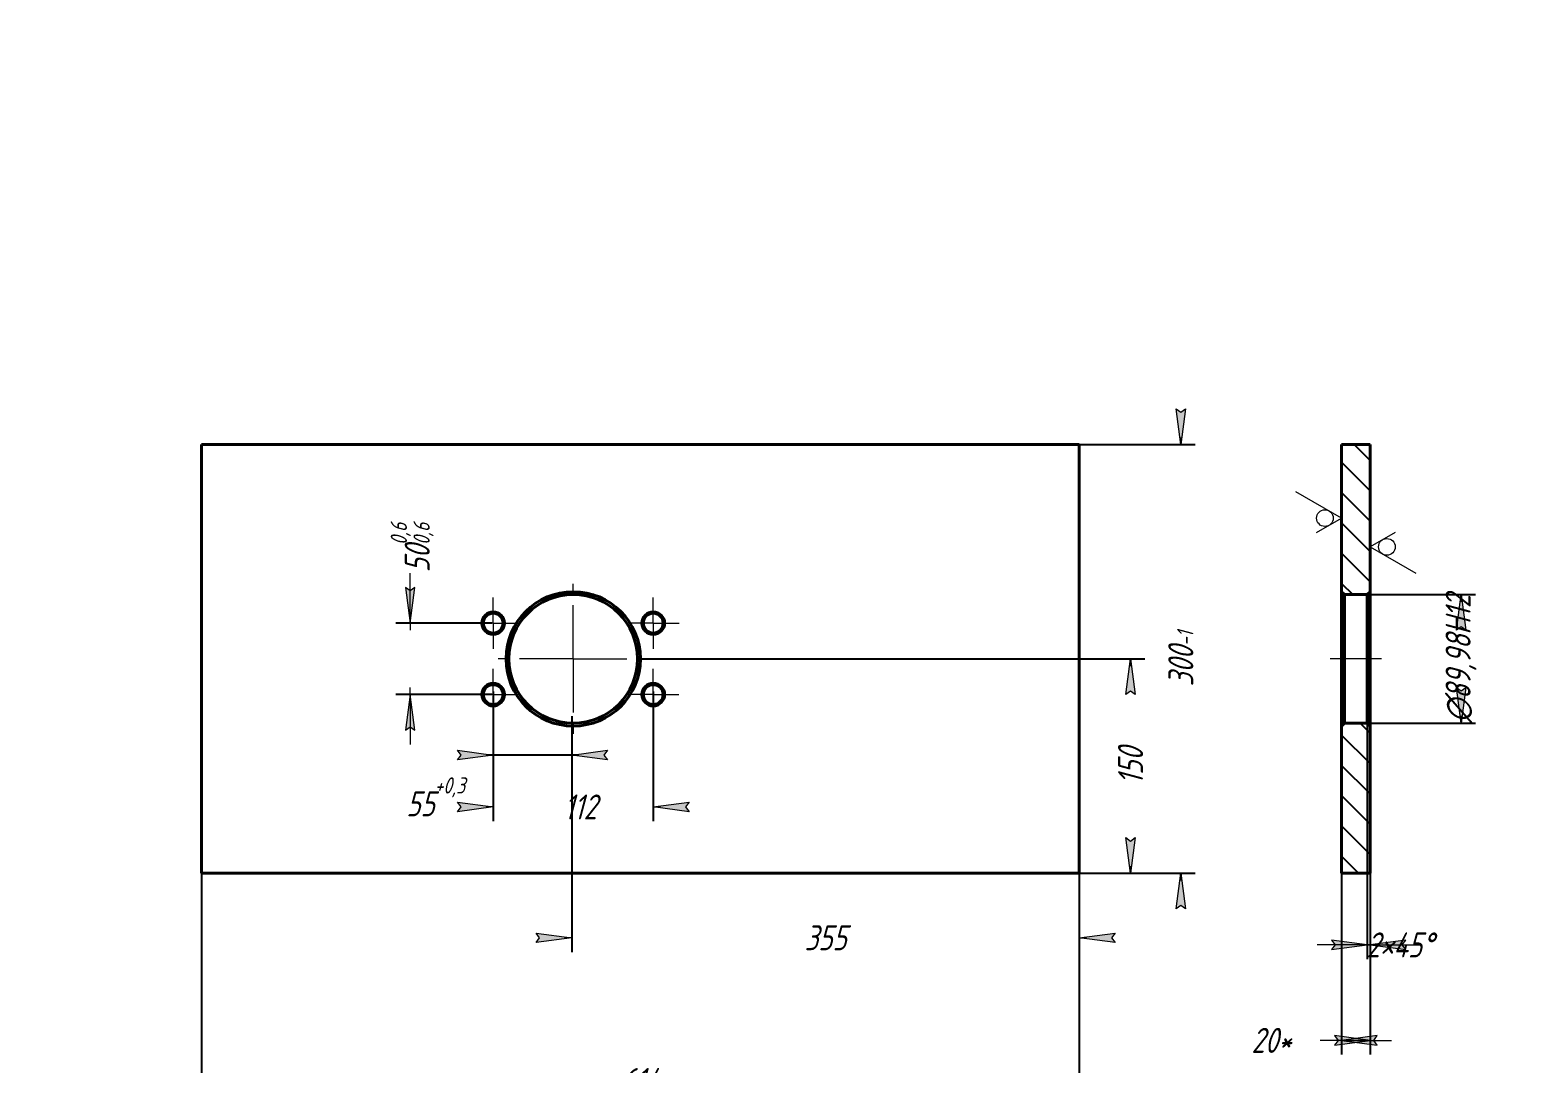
# Model space of a CAD drawing. Header units: millimetres. Extents: x 0 to 210, y 0 to 297.
# Drawn here: x 0 to 210, y 152.3 to 297 of the extents above; entities that cross this region are included whole.
import ezdxf

# ---------------------------------------------------------------- set-up
doc = ezdxf.new("R2010")
doc.units = ezdxf.units.MM
for name, pattern in [('K5LT_AXLED', [12, 7.5, -1.5, 1.5, -1.5]), ('K5LT_BASIC', [0]), ('K5LT_THIN', [0])]:
    doc.linetypes.add(name, pattern=pattern)
doc.layers.add('Системный слой', color=7, linetype='Continuous')
doc.styles.add('KDIMTEXTSTYLE', font='GOST_AU.SHX', dxfattribs={"width": 0.96, "oblique": 15, "height": 5})
doc.dimstyles.new('KDIMSTYLE (0.20)', dxfattribs={"dimtxt": 5, "dimasz": 1, "dimexe": 2, "dimexo": 0.0625, "dimgap": 1, "dimtad": 1, "dimlfac": 5, "dimtxsty": 'KDIMTEXTSTYLE', "dimsah": 1, "dimcen": 0.09, "dimdle": 1, "dimadec": 0, "dimazin": 0, "dimtfac": 0.667, "dimtmove": 0, "dimatfit": 3, "dimfxl": 1, "dimtvp": 1, "dimtolj": 1, "dimtzin": 0, "dimarcsym": 0})

# ---------------------------------------------------------------- blocks, each defined once
blk = doc.blocks.new('KDIMARROW_01')
at = {"layer": 'Системный слой'}
blk.add_hatch(color=0, dxfattribs=at).paths.add_polyline_path([(0, 0), (-5, 0.658262491226197), (-4.5, 5.51091059616309e-16), (-5, -0.6582624912261956)])
at = {"layer": 'Системный слой', "color": 0, "linetype": 'K5LT_THIN', "lineweight": 18}
for p, q in [((-4.5, 5.51091059616309e-16), (-5, 0.658262491226197)), ((-5, 0.658262491226197), (0, 0)), ((0, 0), (-5, -0.6582624912261956)), ((-5, -0.6582624912261956), (-4.5, 5.51091059616309e-16)), ((0, 0), (-1, 0))]:
    blk.add_line(p, q, dxfattribs=at)
blk = doc.blocks.new('KDIMARROW_02')
at = {"layer": 'Системный слой'}
blk.add_hatch(color=0, dxfattribs=at).paths.add_polyline_path([(4.5, -5.51091059616309e-16), (5, 0.6582624912261956), (0, 0), (5, -0.658262491226197)])
at = {"layer": 'Системный слой', "color": 0, "linetype": 'K5LT_THIN', "lineweight": 18}
for p, q in [((0, 0), (-1, 0)), ((5, 0.6582624912261956), (0, 0)), ((0, 0), (5, -0.658262491226197)), ((0, 0), (7, -8.572527594031472e-16)), ((4.5, -5.51091059616309e-16), (5, 0.6582624912261956)), ((5, -0.658262491226197), (4.5, -5.51091059616309e-16))]:
    blk.add_line(p, q, dxfattribs=at)
blk = doc.blocks.new('U2')
at = {"layer": 'Системный слой', "color": 30, "linetype": 'K5LT_AXLED', "lineweight": 18, "true_color": 0xff8000}
for q in [(76.00000062752227, 220.3994445218057), (64.60000062752229, 208.9994445218057), (76.00000062752227, 197.5994445218057), (87.40000062752227, 208.9994445218057)]:
    blk.add_line((76.00000062752227, 208.9994445218057), q, dxfattribs=at)
blk = doc.blocks.new('U3')
at = {"layer": 'Системный слой', "color": 30, "linetype": 'K5LT_AXLED', "lineweight": 18, "true_color": 0xff8000}
for q in [(64.80000062752228, 217.5994445218057), (61.20000062752228, 213.9994445218057), (64.80000062752228, 210.3994445218057), (68.40000062752227, 213.9994445218057)]:
    blk.add_line((64.80000062752228, 213.9994445218057), q, dxfattribs=at)
blk = doc.blocks.new('U4')
at = {"layer": 'Системный слой', "color": 30, "linetype": 'K5LT_AXLED', "lineweight": 18, "true_color": 0xff8000}
for q in [(87.20000062752229, 217.5994445218057), (83.60000062752228, 213.9994445218057), (87.20000062752229, 210.3994445218057), (90.80000062752228, 213.9994445218057)]:
    blk.add_line((87.20000062752229, 213.9994445218057), q, dxfattribs=at)
blk = doc.blocks.new('U5')
at = {"layer": 'Системный слой', "color": 30, "linetype": 'K5LT_AXLED', "lineweight": 18, "true_color": 0xff8000}
for q in [(64.80000062752228, 207.5994445218057), (61.20000062752228, 203.9994445218057), (64.80000062752228, 200.3994445218057), (68.40000062752227, 203.9994445218057)]:
    blk.add_line((64.80000062752228, 203.9994445218057), q, dxfattribs=at)
blk = doc.blocks.new('U6')
at = {"layer": 'Системный слой', "color": 30, "linetype": 'K5LT_AXLED', "lineweight": 18, "true_color": 0xff8000}
for q in [(87.20000062752224, 207.5829381708057), (83.61650697852227, 203.9994445218056), (90.78349427652228, 203.9994445218057), (87.20000062752231, 200.4159508728057)]:
    blk.add_line((87.20000062752229, 203.9994445218057), q, dxfattribs=at)
blk = doc.blocks.new('U12')
at = {"layer": 'Системный слой', "color": 7, "linetype": 'K5LT_THIN', "lineweight": 18}
for p, q in [((183.5, 228.6983805740069), (177.09825, 232.3944309365069)), ((180, 226.6776555740069), (183.5, 228.6983805740069))]:
    blk.add_line(p, q, dxfattribs=at)
blk.add_arc((181.1666666666666, 228.6983805740069), 1.166666666666666, 0, 359.999994270422, dxfattribs=at)
blk = doc.blocks.new('U13')
at = {"layer": 'Системный слой', "color": 7, "linetype": 'K5LT_THIN', "lineweight": 18}
for p, q in [((191, 226.6907599634494), (187.5, 224.6700349634494)), ((187.5, 224.6700349634494), (193.90175, 220.9739846009493))]:
    blk.add_line(p, q, dxfattribs=at)
blk.add_arc((189.8333333333333, 224.6700349634494), 1.166666666666666, 0, 359.999994270422, dxfattribs=at)

msp = doc.modelspace()

# ---------------------------------------------------------------- hatches: boundary and pattern name
at = {"layer": 'Системный слой'}
h = msp.add_hatch(dxfattribs=at)
h.set_pattern_fill('', angle=135, style=0, pattern_type=0)
h.set_pattern_definition([(135, (0, 0), (-2.121320343559643, -2.121320343559642), [])])
h.paths.add_polyline_path([(183.5, 238.9994445218028), (183.5, 218.3994445218028), (183.9, 217.9994445218028), (187.1, 217.9994445218028), (187.5, 218.3994445218028), (187.5, 238.9994445218028)])
h.paths.add_polyline_path([(183.5, 199.5994445218029), (183.5, 178.9994445218028), (187.5, 178.9994445218028), (187.5, 199.5994445218029), (187.1, 199.9994445218028), (183.9, 199.9994445218028)])

# ---------------------------------------------------------------- linework, layer by layer
at = {"layer": 'Системный слой', "color": 150, "linetype": 'K5LT_BASIC', "lineweight": 40, "true_color": 0x0080ff}
for p, q in [((24.00000000000009, 238.9994445218057), (24.00000000000008, 178.9994445218057)), ((146.8000000328885, 238.9994445218057), (24.00000000000009, 238.9994445218057)), ((146.8000000328885, 178.9994445218056), (146.8000000328885, 238.9994445218057)), ((183.5, 238.9994445218028), (183.5, 218.3994445218028)), ((187.5, 238.9994445218028), (183.5, 238.9994445218028)), ((187.5, 238.9994445218028), (187.5, 218.3994445218028)), ((183.5, 218.3994445218028), (183.9, 217.9994445218028)), ((183.5, 218.3994445218028), (183.5, 199.5994445218029)), ((187.1, 217.9994445218028), (183.9, 217.9994445218028)), ((183.9, 217.9994445218028), (183.9, 199.9994445218028)), ((187.5, 218.3994445218028), (187.1, 217.9994445218028)), ((187.1, 217.9994445218028), (187.1, 199.9994445218028)), ((187.5, 218.3994445218028), (187.5, 199.5994445218029)), ((183.5, 199.5994445218029), (183.9, 199.9994445218028)), ((183.5, 199.5994445218029), (183.5, 178.9994445218028)), ((187.1, 199.9994445218028), (183.9, 199.9994445218028)), ((187.5, 199.5994445218029), (187.1, 199.9994445218028)), ((187.5, 199.5994445218029), (187.5, 178.9994445218028)), ((24.00000000000008, 178.9994445218057), (146.8000000328885, 178.9994445218056)), ((183.5, 178.9994445218028), (187.5, 178.9994445218028))]:
    msp.add_line(p, q, dxfattribs=at)
at = {"layer": 'Системный слой', "color": 30, "linetype": 'K5LT_AXLED', "lineweight": 18, "true_color": 0xff8000}
msp.add_line((189.1, 208.999444522818), (181.9, 208.999444522818), dxfattribs=at)
at = {"layer": 'Системный слой', "color": 150, "linetype": 'K5LT_BASIC', "lineweight": 40, "true_color": 0x0080ff}
for centre, radius in [((76.00000062752228, 208.9994445218057), 9.399999999999993), ((76.00000062752228, 208.9994445218057), 9), ((64.80000062752228, 213.9994445218057), 1.583493649000002), ((64.80000062752228, 213.9994445218057), 1.383493649), ((87.20000062752229, 213.9994445218057), 1.583493649000002), ((87.20000062752229, 213.9994445218057), 1.383493649), ((64.80000062752228, 203.9994445218057), 1.583493649000002), ((64.80000062752228, 203.9994445218057), 1.383493649), ((87.20000062752229, 203.9994445218057), 1.583493649000002), ((87.20000062752229, 203.9994445218057), 1.383493649)]:
    msp.add_circle(centre, radius, dxfattribs=at)
at = {"layer": 'Системный слой', "color": 7, "linetype": 'K5LT_THIN', "lineweight": 18}
for centre in [(64.80000062752228, 213.9994445218057), (87.20000062752229, 213.9994445218057), (64.80000062752228, 203.9994445218057)]:
    msp.add_arc(centre, 1.6, 70, 340, dxfattribs=at)

# ---------------------------------------------------------------- block references
at = {"layer": 'Системный слой'}
for name in ['U12', 'U13', 'U2', 'U3', 'U4', 'U5', 'U6']:
    msp.add_blockref(name, (0, 0), dxfattribs=at)

# ---------------------------------------------------------------- dimensions: what is measured, and where the dimension line sits
at = {"layer": 'Системный слой', "color": 7}
for base, p1, p2, location, override in [((161.0119621396526, 178.9994445218056), (32.00000000000007, 238.9994445218056), (32.00000000000009, 178.9994445218056), (161.0119621396526, 208.9994445218056), {"dimexo": 0, "dimpost": '\\H3.5;\\W0.965;\\Q15;<>\\H0.65x;\\S^-1;\\H1.5x;', "dimblk1": 'KDIMARROW_01', "dimblk2": 'KDIMARROW_01', "dimse1": 0, "dimse2": 0, "dimclrt": 7, "dimtolj": 1}), ((53.19494988305198, 213.9994445218057), (64.60000062752228, 203.9994445218057), (64.60000062752228, 213.9994445218057), (53.19494988305198, 224.5537877453775), {"dimexo": 0, "dimpost": '\\H3.5;\\W0.965;\\Q15;<>\\H0.65x;\\S0,6^0,6;\\H1.5x;', "dimblk1": 'KDIMARROW_02', "dimblk2": 'KDIMARROW_02', "dimse1": 0, "dimse2": 0, "dimclrt": 7, "dimtolj": 1}), ((200.2146672238509, 217.9994445221723), (187.1, 200.0038895150797), (187.1, 217.9994445218028), (200.2146672241044, 209.0016670188107), {"dimexo": 0, "dimpost": '\\H3.5;\\W0.965;\\Q15;∅<>\\H3.5;\\W0.965;\\Q15;\\Q15;H12', "dimblk1": 'KDIMARROW_01', "dimblk2": 'KDIMARROW_01', "dimse1": 0, "dimse2": 0, "dimclrt": 7, "dimtolj": 1}), ((153.9778195029791, 208.9994445218057), (75.80000062752228, 178.9994445218056), (84.80000062752227, 208.9994445218057), (153.9778195029791, 193.9994445218056), {"dimexo": 0, "dimpost": '\\H3.5;\\W0.965;\\Q15;<>', "dimblk1": 'KDIMARROW_01', "dimblk2": 'KDIMARROW_01', "dimse1": 0, "dimse2": 0, "dimclrt": 7, "dimtolj": 1})]:
    msp.add_linear_dim(base=base, p1=p1, p2=p2, angle=90, location=location, dimstyle='KDIMSTYLE (0.20)', override=override, dxfattribs=at).render()
for base, p1, p2, location, override in [((75.80000062752228, 169.9695654785288), (146.8000000328884, 208.9994445218056), (75.80000062752228, 194.5443777566248), (111.3000003302054, 169.9695654785288), {"dimexo": 0, "dimpost": '\\H3.5;\\W0.965;\\Q15;<>', "dimblk1": 'KDIMARROW_01', "dimblk2": 'KDIMARROW_01', "dimse1": 0, "dimse2": 0, "dimclrt": 7, "dimtolj": 1}), ((64.80000062752228, 195.5443777566248), (75.80000062752228, 200.9994445218057), (64.80000062752228, 203.9994445218057), (56.75621839686633, 189.6981975904481), {"dimexo": 0, "dimtoh": 1, "dimpost": '\\H3.5;\\W0.965;\\Q15;<>\\H0.65x;\\S+0,3^;\\H1.5x;', "dimblk1": 'KDIMARROW_01', "dimblk2": 'KDIMARROW_01', "dimse1": 0, "dimse2": 0, "dimclrt": 7, "dimtmove": 1, "dimtolj": 1}), ((64.80000062752228, 188.2721558681504), (87.20000062752226, 204.4293806664389), (64.80000062752228, 204.4197492047402), (77.00000062752227, 188.2721558681504), {"dimexo": 0, "dimtoh": 1, "dimpost": '\\H3.5;\\W0.965;\\Q15;<>', "dimblk1": 'KDIMARROW_01', "dimblk2": 'KDIMARROW_01', "dimse1": 0, "dimse2": 0, "dimclrt": 7, "dimtmove": 1, "dimtolj": 1}), ((187.1, 168.9695654785288), (187.5, 200.6015724222263), (187.1, 201.0016670184413), (191.644, 168.9695654785288), {"dimexo": 0, "dimtoh": 1, "dimpost": '\\H3.5;\\W0.965;\\Q15;<>\\H3.5;\\W0.965;\\Q15;\\Q15;\\Q15;×\\Q15;45\\Q15;°\\Q15;', "dimblk1": 'KDIMARROW_02', "dimblk2": 'KDIMARROW_02', "dimse1": 0, "dimse2": 0, "dimclrt": 7, "dimtmove": 1, "dimtolj": 1}), ((24.00000000000009, 149.9999999999999), (146.8000000328884, 178.9994445218056), (24.00000000000009, 178.9994445218057), (85.40000001644427, 149.9999999999999), {"dimexo": 0, "dimpost": '\\H3.5;\\W0.965;\\Q15;<>', "dimblk1": 'KDIMARROW_01', "dimblk2": 'KDIMARROW_01', "dimse1": 0, "dimse2": 0, "dimclrt": 7, "dimtolj": 1}), ((183.4999999999999, 155.6112519461385), (187.5, 178.9994445218028), (183.4999999999999, 178.9994445218028), (173.6681571006773, 155.6112519461385), {"dimexo": 0, "dimpost": '\\H3.5;\\W0.965;\\Q15;<>\\H3.5;\\W0.965;\\Q15;\\Q15;*', "dimblk1": 'KDIMARROW_02', "dimblk2": 'KDIMARROW_02', "dimse1": 0, "dimse2": 0, "dimclrt": 7, "dimtolj": 1})]:
    msp.add_linear_dim(base=base, p1=p1, p2=p2, location=location, dimstyle='KDIMSTYLE (0.20)', override=override, dxfattribs=at).render()

doc.saveas('drawing.dxf')
